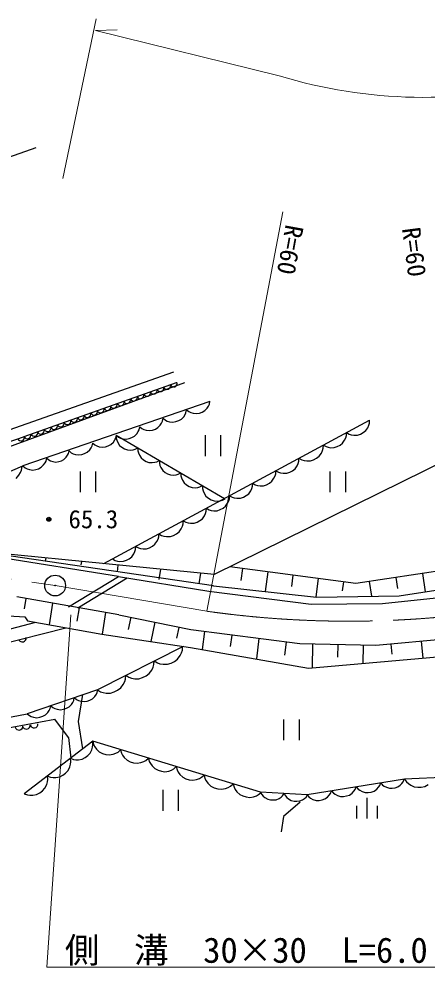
# Model space of a CAD drawing. Units: millimetres, scale not verified. Extents: x 40000 to 680000, y 20000 to 380000.
# Drawn here: x 446640 to 476115, y 264883 to 333340 of the extents above; entities that cross this region are included whole.
import ezdxf
from ezdxf.enums import TextEntityAlignment as Align

# ---------------------------------------------------------------- set-up
doc = ezdxf.new("R2010")
doc.units = ezdxf.units.MM
doc.header["$LTSCALE"] = 1000
doc.linetypes.add('CHAIN', pattern=[18.5, 12, -1.5, 3.5, -1.5])
for name, color, linetype, lineweight in [('M-BGD', 7, 'Continuous', 25), ('M-BMK', 2, 'CHAIN', 13), ('M-BMK-SRVR', 3, 'Continuous', 25), ('M-STR-HTXT', 7, 'Continuous', 13)]:
    doc.layers.add(name, color=color, linetype=linetype, lineweight=lineweight)
doc.styles.add('ＭＳ ゴシック', font='')
doc.styles.get('ＭＳ ゴシック').set_extended_font_data('MS Gothic')

msp = doc.modelspace()

# ---------------------------------------------------------------- linework, layer by layer
at = {"layer": 'M-BGD'}
for p, q in [((438454, 320774), (447892, 324062)), ((457804, 307848), (441143, 301961)), ((458586, 307078), (435693, 298692)), ((447017, 303195), (458024, 307086)), ((460416, 305725), (446932, 301063)), ((460232, 305237), (460330, 305388)), ((460330, 305388), (460395, 305526)), ((460395, 305526), (460435, 305732)), ((458540, 304623), (458638, 304774)), ((458638, 304774), (458703, 304912)), ((458703, 304912), (458743, 305118)), ((458743, 305118), (458906, 304986)), ((458906, 304986), (459045, 304921)), ((459045, 304921), (459217, 304869)), ((459217, 304869), (459457, 304841)), ((459457, 304841), (459672, 304881)), ((459672, 304881), (459875, 304954)), ((459875, 304954), (460066, 305062)), ((460066, 305062), (460232, 305237)), ((449912, 304164), (449914, 304164)), ((452759, 294010), (471957, 304368)), ((456682, 303834), (456848, 304009)), ((456848, 304009), (456946, 304160)), ((456946, 304160), (457011, 304298)), ((457011, 304298), (457051, 304504)), ((457051, 304504), (457214, 304372)), ((457214, 304372), (457352, 304307)), ((457352, 304307), (457525, 304255)), ((457525, 304255), (457765, 304227)), ((457765, 304227), (457980, 304267)), ((457980, 304267), (458183, 304340)), ((458183, 304340), (458374, 304448)), ((458374, 304448), (458540, 304623)), ((471835, 303828), (471915, 304000)), ((471915, 304000), (471961, 304155)), ((471961, 304155), (471971, 304376)), ((453630, 303075), (453677, 303280)), ((453667, 303276), (453670, 303067)), ((453667, 303276), (453830, 303144)), ((453667, 303276), (461494, 298724)), ((454990, 303220), (455156, 303395)), ((455156, 303395), (455254, 303546)), ((455254, 303546), (455319, 303684)), ((455319, 303684), (455359, 303890)), ((455359, 303890), (455522, 303758)), ((455522, 303758), (455660, 303693)), ((455660, 303693), (455833, 303641)), ((455833, 303641), (456072, 303613)), ((456072, 303613), (456288, 303653)), ((456288, 303653), (456491, 303726)), ((456491, 303726), (456682, 303834)), ((460082, 303283), (460082, 301783)), ((461222, 301783), (461222, 303283)), ((470289, 303253), (470299, 303474)), ((470299, 303474), (470490, 303361)), ((470490, 303361), (470644, 303315)), ((470644, 303315), (470832, 303287)), ((470832, 303287), (471087, 303295)), ((471087, 303295), (471306, 303369)), ((471306, 303369), (471506, 303478)), ((471506, 303478), (471689, 303619)), ((471689, 303619), (471835, 303828)), ((440785, 300990), (447029, 303198)), ((451920, 302513), (451967, 302718)), ((451967, 302718), (452126, 302580)), ((452126, 302580), (452262, 302512)), ((453093, 302519), (453287, 302621)), ((453287, 302621), (453458, 302791)), ((453458, 302791), (453561, 302939)), ((453561, 302939), (453630, 303075)), ((453670, 303067), (453709, 302919)), ((453709, 302919), (453779, 302753)), ((453779, 302753), (453912, 302551)), ((453830, 303144), (453968, 303079)), ((453968, 303079), (454140, 303027)), ((454140, 303027), (454380, 302999)), ((454380, 302999), (454596, 303039)), ((454596, 303039), (454799, 303113)), ((454799, 303113), (454990, 303220)), ((469834, 302575), (470017, 302717)), ((470017, 302717), (470163, 302926)), ((470163, 302926), (470243, 303098)), ((470243, 303098), (470289, 303253)), ((450148, 301834), (450213, 301962)), ((450213, 301962), (450257, 302156)), ((450257, 302156), (450415, 302018)), ((450415, 302018), (450552, 301950)), ((450552, 301950), (450722, 301892)), ((451178, 301890), (451383, 301957)), ((451383, 301957), (451577, 302059)), ((451577, 302059), (451748, 302229)), ((451748, 302229), (451851, 302377)), ((451851, 302377), (451920, 302513)), ((452262, 302512), (452432, 302454)), ((452432, 302454), (452671, 302419)), ((452671, 302419), (452888, 302452)), ((452888, 302452), (453093, 302519)), ((453912, 302551), (454080, 302411)), ((454080, 302411), (454267, 302303)), ((454267, 302303), (454472, 302225)), ((454472, 302225), (454713, 302210)), ((454713, 302210), (454891, 302231)), ((454891, 302231), (455039, 302270)), ((455039, 302270), (455223, 302371)), ((455223, 302371), (455226, 302161)), ((455226, 302161), (455265, 302014)), ((455265, 302014), (455335, 301848)), ((479535, 302503), (460745, 293227)), ((468330, 301775), (468484, 301995)), ((468484, 301995), (468568, 302176)), ((468568, 302176), (468616, 302339)), ((468616, 302339), (468627, 302572)), ((468627, 302572), (468818, 302459)), ((468818, 302459), (468972, 302413)), ((468972, 302413), (469160, 302384)), ((469160, 302384), (469415, 302392)), ((469415, 302392), (469633, 302467)), ((469633, 302467), (469834, 302575)), ((448423, 301136), (448526, 301284)), ((448526, 301284), (448595, 301420)), ((448595, 301420), (448642, 301625)), ((448642, 301625), (448792, 301495)), ((448792, 301495), (448920, 301430)), ((448920, 301430), (449081, 301376)), ((449081, 301376), (449307, 301343)), ((449307, 301343), (449511, 301374)), ((449511, 301374), (449705, 301438)), ((449705, 301438), (449888, 301534)), ((449888, 301534), (450050, 301694)), ((450050, 301694), (450148, 301834)), ((450722, 301892), (450961, 301857)), ((450961, 301857), (451178, 301890)), ((455335, 301848), (455467, 301646)), ((455467, 301646), (455636, 301506)), ((455636, 301506), (455823, 301398)), ((455823, 301398), (456028, 301320)), ((456028, 301320), (456269, 301305)), ((456269, 301305), (456447, 301326)), ((456447, 301326), (456595, 301365)), ((456595, 301365), (456779, 301466)), ((456779, 301466), (456782, 301256)), ((456782, 301256), (456821, 301109)), ((466731, 301074), (466811, 301246)), ((466811, 301246), (466857, 301401)), ((466857, 301401), (466867, 301622)), ((466867, 301622), (467067, 301503)), ((467067, 301503), (467230, 301455)), ((467230, 301455), (467428, 301425)), ((467428, 301425), (467696, 301433)), ((467696, 301433), (467926, 301512)), ((467926, 301512), (468137, 301626)), ((468137, 301626), (468330, 301775)), ((444671, 300095), (446932, 301063)), ((446641, 300388), (446756, 300588)), ((446756, 300588), (446829, 300769)), ((446829, 300769), (446865, 301035)), ((446932, 301063), (447090, 300926)), ((447090, 300926), (447227, 300857)), ((447227, 300857), (447397, 300799)), ((447397, 300799), (447636, 300764)), ((447636, 300764), (447853, 300797)), ((447853, 300797), (448058, 300865)), ((448058, 300865), (448252, 300966)), ((448252, 300966), (448423, 301136)), ((451059, 300664), (451059, 299164)), ((452199, 299164), (452199, 300664)), ((456821, 301109), (456891, 300943)), ((456891, 300943), (457023, 300741)), ((457023, 300741), (457192, 300601)), ((457192, 300601), (457379, 300493)), ((458151, 300460), (458335, 300561)), ((458335, 300561), (458338, 300351)), ((465185, 300499), (465195, 300720)), ((465195, 300720), (465385, 300607)), ((465385, 300607), (465540, 300561)), ((465540, 300561), (465728, 300533)), ((465728, 300533), (465982, 300541)), ((465982, 300541), (466201, 300615)), ((466201, 300615), (466402, 300724)), ((466402, 300724), (466584, 300865)), ((466584, 300865), (466731, 301074)), ((469104, 300664), (469104, 299164)), ((470244, 299164), (470244, 300664)), ((446442, 300153), (446641, 300388)), ((457379, 300493), (457584, 300415)), ((457584, 300415), (457825, 300400)), ((457825, 300400), (458003, 300421)), ((458003, 300421), (458151, 300460)), ((458338, 300351), (458377, 300204)), ((458377, 300204), (458447, 300038)), ((458447, 300038), (458579, 299836)), ((464730, 299821), (464912, 299963)), ((464912, 299963), (465059, 300172)), ((465059, 300172), (465138, 300344)), ((465138, 300344), (465185, 300499)), ((458579, 299836), (458748, 299696)), ((458748, 299696), (458935, 299588)), ((458935, 299588), (459139, 299510)), ((459139, 299510), (459380, 299495)), ((459380, 299495), (459559, 299516)), ((459559, 299516), (459707, 299555)), ((459707, 299555), (459891, 299656)), ((459891, 299656), (459894, 299435)), ((459894, 299435), (459935, 299279)), ((459935, 299279), (460009, 299104)), ((463240, 299061), (463387, 299270)), ((463387, 299270), (463466, 299442)), ((463466, 299442), (463512, 299597)), ((463512, 299597), (463523, 299818)), ((463523, 299818), (463713, 299705)), ((463713, 299705), (463868, 299659)), ((463868, 299659), (464055, 299630)), ((464055, 299630), (464310, 299638)), ((464310, 299638), (464529, 299713)), ((464529, 299713), (464730, 299821)), ((460009, 299104), (460149, 298891)), ((460149, 298891), (460327, 298743)), ((460327, 298743), (460524, 298629)), ((460524, 298629), (460740, 298547)), ((460740, 298547), (460994, 298531)), ((460994, 298531), (461183, 298553)), ((461183, 298553), (461339, 298594)), ((461339, 298594), (461533, 298701)), ((461714, 298367), (461794, 298540)), ((461794, 298540), (461840, 298694)), ((461840, 298694), (461850, 298916)), ((461850, 298916), (462041, 298803)), ((462041, 298803), (462195, 298756)), ((462195, 298756), (462383, 298728)), ((462383, 298728), (462638, 298736)), ((462638, 298736), (462857, 298811)), ((462857, 298811), (463057, 298919)), ((463057, 298919), (463240, 299061)), ((460122, 297638), (460168, 297792)), ((460168, 297792), (460178, 298014)), ((460178, 298014), (460369, 297900)), ((460369, 297900), (460523, 297854)), ((460523, 297854), (460711, 297826)), ((460711, 297826), (460966, 297834)), ((460966, 297834), (461185, 297909)), ((461185, 297909), (461385, 298017)), ((461385, 298017), (461568, 298159)), ((461568, 298159), (461714, 298367)), ((458495, 296878), (458506, 297111)), ((458506, 297111), (458697, 296998)), ((459513, 297007), (459713, 297115)), ((459713, 297115), (459896, 297257)), ((459896, 297257), (460042, 297465)), ((460042, 297465), (460122, 297638)), ((458209, 296315), (458363, 296534)), ((458363, 296534), (458447, 296716)), ((458447, 296716), (458495, 296878)), ((458697, 296998), (458851, 296952)), ((458851, 296952), (459039, 296924)), ((459039, 296924), (459294, 296932)), ((459294, 296932), (459513, 297007)), ((456610, 295613), (456690, 295786)), ((456690, 295786), (456736, 295940)), ((456736, 295940), (456746, 296162)), ((456746, 296162), (456947, 296043)), ((456947, 296043), (457109, 295994)), ((457109, 295994), (457307, 295964)), ((457307, 295964), (457575, 295973)), ((457575, 295973), (457805, 296052)), ((457805, 296052), (458017, 296166)), ((458017, 296166), (458209, 296315)), ((455064, 295038), (455074, 295260)), ((455074, 295260), (455264, 295146)), ((455264, 295146), (455419, 295100)), ((455419, 295100), (455607, 295072)), ((455607, 295072), (455862, 295080)), ((455862, 295080), (456080, 295155)), ((456080, 295155), (456281, 295263)), ((456281, 295263), (456463, 295405)), ((456463, 295405), (456610, 295613)), ((453836, 293073), (443534, 294722)), ((460745, 293227), (443550, 294913)), ((460699, 292406), (443550, 294913)), ((448582, 294420), (448540, 294184)), ((454609, 294361), (454791, 294503)), ((454791, 294503), (454938, 294711)), ((454938, 294711), (455018, 294884)), ((455018, 294884), (455064, 295038)), ((486350, 294906), (470983, 292579)), ((474091, 291685), (494606, 294821)), ((451147, 294168), (451108, 293927)), ((453402, 294357), (453592, 294244)), ((453592, 294244), (453747, 294198)), ((453779, 293910), (453730, 293425)), ((453747, 294198), (453935, 294170)), ((453935, 294170), (454189, 294178)), ((454189, 294178), (454408, 294253)), ((454408, 294253), (454609, 294361)), ((470983, 292579), (461876, 293786)), ((450209, 290902), (453836, 293073)), ((453836, 293073), (460346, 292033)), ((456861, 293608), (456749, 292857)), ((459741, 293326), (459631, 292563)), ((462787, 293665), (462671, 292786)), ((464608, 293424), (464420, 292002)), ((466430, 293183), (466320, 292355)), ((473864, 293015), (473985, 292217)), ((475785, 293306), (475987, 291975)), ((454462, 292973), (450901, 290793)), ((460568, 292427), (460699, 292406)), ((460699, 292406), (468128, 291598)), ((468251, 292941), (468074, 291604)), ((470072, 292700), (469987, 292055)), ((471943, 292724), (472105, 291656)), ((460346, 292033), (467734, 291076)), ((468128, 291598), (474091, 291685)), ((472908, 291136), (479627, 291849)), ((453862, 290323), (446495, 291613)), ((447143, 291499), (447025, 290758)), ((449062, 291163), (448815, 289599)), ((467734, 291076), (472908, 291136)), ((443025, 290398), (447067, 290170)), ((450982, 290827), (450830, 289868)), ((452902, 290491), (452653, 288919)), ((459054, 289226), (453846, 290299)), ((447839, 289772), (442443, 288347)), ((447067, 290170), (447262, 289875)), ((447262, 289875), (452633, 288922)), ((454728, 290140), (454539, 289248)), ((456458, 289774), (456166, 288390)), ((442517, 287479), (450020, 289386)), ((452633, 288922), (459041, 287956)), ((458189, 289408), (458026, 288639)), ((466929, 288227), (459054, 289226)), ((460039, 289101), (459875, 287810)), ((462007, 288851), (461902, 288021)), ((463976, 288601), (463789, 287127)), ((465945, 288351), (465826, 287411)), ((472423, 288104), (466929, 288227)), ((467845, 288206), (467807, 286491)), ((478957, 288712), (472423, 288104)), ((473512, 288206), (473579, 287481)), ((475690, 288408), (475803, 287189)), ((458489, 288039), (452308, 284908)), ((458281, 287367), (458383, 287573)), ((458383, 287573), (458444, 287758)), ((458444, 287758), (458463, 288026)), ((459041, 287956), (467556, 286469)), ((469676, 288166), (469656, 287257)), ((471507, 288125), (471478, 286811)), ((456392, 286719), (456411, 286987)), ((456411, 286987), (456638, 286844)), ((456638, 286844), (456824, 286783)), ((457626, 286828), (457872, 286953)), ((457872, 286953), (458097, 287119)), ((458097, 287119), (458281, 287367)), ((467556, 286469), (477900, 287372)), ((456046, 286080), (456230, 286327)), ((456230, 286327), (456331, 286534)), ((456331, 286534), (456392, 286719)), ((456824, 286783), (457050, 286743)), ((457050, 286743), (457359, 286745)), ((457359, 286745), (457626, 286828)), ((454178, 285288), (454280, 285494)), ((454280, 285494), (454340, 285680)), ((454340, 285680), (454359, 285947)), ((454359, 285947), (454587, 285804)), ((454587, 285804), (454772, 285744)), ((454772, 285744), (454998, 285704)), ((454998, 285704), (455307, 285705)), ((455307, 285705), (455574, 285789)), ((455574, 285789), (455820, 285914)), ((455820, 285914), (456046, 286080)), ((452308, 284908), (447231, 283173)), ((452297, 284714), (452341, 284919)), ((452308, 284908), (452535, 284765)), ((453522, 284750), (453769, 284874)), ((453769, 284874), (453994, 285040)), ((453994, 285040), (454178, 285288)), ((450527, 283995), (450594, 284132)), ((450594, 284132), (450638, 284337)), ((450638, 284337), (450798, 284202)), ((450798, 284202), (450935, 284135)), ((450935, 284135), (451107, 284079)), ((450943, 282619), (451265, 284552)), ((451562, 284082), (451766, 284152)), ((451766, 284152), (451959, 284256)), ((451959, 284256), (452129, 284428)), ((452129, 284428), (452230, 284577)), ((452230, 284577), (452297, 284714)), ((452535, 284765), (452720, 284704)), ((452720, 284704), (452947, 284664)), ((452947, 284664), (453255, 284666)), ((453255, 284666), (453522, 284750)), ((448722, 283264), (448823, 283413)), ((448823, 283413), (448891, 283550)), ((448891, 283550), (448935, 283755)), ((448935, 283755), (449095, 283620)), ((449095, 283620), (449232, 283552)), ((449232, 283552), (449403, 283497)), ((449403, 283497), (449643, 283464)), ((449643, 283464), (449859, 283500)), ((449859, 283500), (450063, 283570)), ((450063, 283570), (450256, 283674)), ((450256, 283674), (450425, 283846)), ((450425, 283846), (450527, 283995)), ((451107, 284079), (451346, 284047)), ((451346, 284047), (451562, 284082)), ((444204, 282594), (447222, 283171)), ((444708, 281940), (449225, 282775)), ((447231, 283173), (447392, 283038)), ((447392, 283038), (447529, 282970)), ((447455, 283216), (447455, 283216)), ((447529, 282970), (447700, 282915)), ((447700, 282915), (447939, 282882)), ((447939, 282882), (448155, 282918)), ((448155, 282918), (448360, 282988)), ((448360, 282988), (448553, 283092)), ((448553, 283092), (448722, 283264)), ((450221, 281467), (449225, 282775)), ((465757, 282764), (465757, 281264)), ((466897, 281264), (466897, 282764)), ((451262, 280641), (450943, 282619)), ((450221, 281467), (450393, 279976)), ((451972, 281185), (447028, 277400)), ((451901, 280576), (451955, 280769)), ((451977, 280937), (451951, 281169)), ((451955, 280769), (451977, 280937)), ((451972, 281185), (452032, 280947)), ((464092, 277507), (451972, 281185)), ((452032, 280947), (452116, 280790)), ((452116, 280790), (452240, 280621)), ((451212, 279897), (451427, 280011)), ((451427, 280011), (451617, 280157)), ((451617, 280157), (451783, 280335)), ((451783, 280335), (451901, 280576)), ((452240, 280621), (452444, 280427)), ((452444, 280427), (452673, 280313)), ((452673, 280313), (452914, 280240)), ((452914, 280240), (453168, 280207)), ((453168, 280207), (453445, 280255)), ((453445, 280255), (453643, 280326)), ((453643, 280326), (453800, 280410)), ((453800, 280410), (453982, 280575)), ((453982, 280575), (454041, 280337)), ((454041, 280337), (454125, 280180)), ((454125, 280180), (454249, 280011)), ((454249, 280011), (454454, 279817)), ((450187, 279078), (450310, 279331)), ((450310, 279331), (450367, 279533)), ((450391, 279710), (450363, 279953)), ((450363, 279953), (450580, 279867)), ((450367, 279533), (450391, 279710)), ((450580, 279867), (450748, 279845)), ((450748, 279845), (450948, 279847)), ((450948, 279847), (451212, 279897)), ((454454, 279817), (454683, 279704)), ((454683, 279704), (454924, 279630)), ((454924, 279630), (455177, 279597)), ((455177, 279597), (455455, 279645)), ((455455, 279645), (455652, 279717)), ((455652, 279717), (455809, 279801)), ((455809, 279801), (455991, 279965)), ((455991, 279965), (456051, 279727)), ((456051, 279727), (456135, 279570)), ((456135, 279570), (456259, 279401)), ((456259, 279401), (456463, 279207)), ((457819, 279191), (458001, 279355)), ((458001, 279355), (458060, 279118)), ((448723, 278433), (448695, 278677)), ((448695, 278677), (448923, 278586)), ((449586, 278618), (449812, 278738)), ((449812, 278738), (450012, 278891)), ((450012, 278891), (450187, 279078)), ((456463, 279207), (456692, 279094)), ((456692, 279094), (456933, 279021)), ((456933, 279021), (457187, 278988)), ((457187, 278988), (457464, 279035)), ((457464, 279035), (457662, 279107)), ((457662, 279107), (457819, 279191)), ((458060, 279118), (458144, 278960)), ((458144, 278960), (458268, 278791)), ((458268, 278791), (458473, 278597)), ((459828, 278581), (460010, 278745)), ((460010, 278745), (460072, 278496)), ((478680, 278636), (474499, 278453)), ((448519, 277801), (448643, 278054)), ((448643, 278054), (448700, 278257)), ((448700, 278257), (448723, 278433)), ((448923, 278586), (449100, 278563)), ((449100, 278563), (449310, 278565)), ((449310, 278565), (449586, 278618)), ((458473, 278597), (458702, 278484)), ((458702, 278484), (458943, 278411)), ((458943, 278411), (459196, 278378)), ((459196, 278378), (459474, 278425)), ((459474, 278425), (459671, 278497)), ((459671, 278497), (459828, 278581)), ((460072, 278496), (460160, 278332)), ((460160, 278332), (460291, 278154)), ((460291, 278154), (460505, 277951)), ((460505, 277951), (460745, 277833)), ((461925, 277934), (462115, 278106)), ((462115, 278106), (462175, 277869)), ((474499, 278453), (467449, 277324)), ((472613, 277859), (472702, 277983)), ((472702, 277983), (472781, 278178)), ((472781, 278178), (472908, 278026)), ((472908, 278026), (473025, 277941)), ((473025, 277941), (473176, 277862)), ((473997, 277890), (474183, 278023)), ((474183, 278023), (474301, 278146)), ((474301, 278146), (474385, 278263)), ((474385, 278263), (474459, 278447)), ((474499, 278453), (474634, 278249)), ((474634, 278249), (474765, 278128)), ((474765, 278128), (474938, 278010)), ((474938, 278010), (475196, 277895)), ((475951, 277928), (476197, 278065)), ((447028, 277400), (447256, 277310)), ((447256, 277310), (447432, 277287)), ((447432, 277287), (447642, 277289)), ((447642, 277289), (447919, 277342)), ((447919, 277342), (448145, 277462)), ((448145, 277462), (448345, 277615)), ((448345, 277615), (448519, 277801)), ((457026, 277671), (457026, 276171)), ((458166, 276171), (458166, 277671)), ((460745, 277833), (460997, 277756)), ((460997, 277756), (461263, 277721)), ((461263, 277721), (461554, 277771)), ((461554, 277771), (461760, 277846)), ((461760, 277846), (461925, 277934)), ((462175, 277869), (462259, 277712)), ((462259, 277712), (462383, 277542)), ((462383, 277542), (462588, 277349)), ((462588, 277349), (462816, 277235)), ((463786, 277248), (463943, 277332)), ((463943, 277332), (464125, 277497)), ((464092, 277507), (464184, 277331)), ((467449, 277324), (464092, 277507)), ((464184, 277331), (464280, 277224)), ((465678, 277250), (465789, 277414)), ((465789, 277414), (465882, 277239)), ((467375, 277157), (467486, 277322)), ((467449, 277324), (467584, 277163)), ((468933, 277160), (469058, 277290)), ((469058, 277290), (469148, 277413)), ((469148, 277413), (469226, 277608)), ((469226, 277608), (469361, 277448)), ((469361, 277448), (469485, 277358)), ((469485, 277358), (469644, 277274)), ((469644, 277274), (469874, 277202)), ((470307, 277234), (470514, 277304)), ((470514, 277304), (470710, 277445)), ((470710, 277445), (470836, 277574)), ((470836, 277574), (470925, 277698)), ((470925, 277698), (471003, 277893)), ((471003, 277893), (471138, 277732)), ((471138, 277732), (471262, 277643)), ((471262, 277643), (471421, 277559)), ((471421, 277559), (471652, 277486)), ((471652, 277486), (471871, 277485)), ((471871, 277485), (472084, 277519)), ((472084, 277519), (472292, 277589)), ((472292, 277589), (472488, 277730)), ((472488, 277730), (472613, 277859)), ((473176, 277862), (473393, 277794)), ((473393, 277794), (473600, 277792)), ((473600, 277792), (473801, 277825)), ((473801, 277825), (473997, 277890)), ((475196, 277895), (475449, 277864)), ((475449, 277864), (475701, 277875)), ((475701, 277875), (475951, 277928)), ((462816, 277235), (463058, 277162)), ((463058, 277162), (463311, 277129)), ((463311, 277129), (463589, 277176)), ((463589, 277176), (463786, 277248)), ((464280, 277224), (464411, 277115)), ((464411, 277115), (464609, 277002)), ((464609, 277002), (464811, 276957)), ((464811, 276957), (465014, 276946)), ((465014, 276946), (465220, 276968)), ((465220, 276968), (465429, 277059)), ((465429, 277059), (465570, 277154)), ((465570, 277154), (465678, 277250)), ((466951, 276799), (465759, 275749)), ((465882, 277239), (465978, 277131)), ((465978, 277131), (466108, 277022)), ((466108, 277022), (466306, 276909)), ((466306, 276909), (466508, 276864)), ((466508, 276864), (466712, 276853)), ((466712, 276853), (466917, 276876)), ((466917, 276876), (467127, 276967)), ((467127, 276967), (467268, 277061)), ((467268, 277061), (467375, 277157)), ((467584, 277163), (467707, 277073)), ((467707, 277073), (467867, 276990)), ((467867, 276990), (468097, 276917)), ((468097, 276917), (468316, 276916)), ((468316, 276916), (468529, 276950)), ((468529, 276950), (468737, 277020)), ((468737, 277020), (468933, 277160)), ((469874, 277202), (470093, 277200)), ((470093, 277200), (470307, 277234)), ((471769, 277111), (471769, 275611)), ((471019, 276511), (471019, 275611)), ((472519, 276511), (472519, 275611)), ((465759, 275749), (465568, 274653))]:
    msp.add_line(p, q, dxfattribs=at)
for radius in [150, 90, 30]:
    msp.add_circle((448800, 297216), radius, dxfattribs=at)
for centre, radius, start, end in [((456853, 306686), 254, 200.43994, 18.51856), ((457322, 306847), 254, 200.43994, 18.51856), ((457811, 307024), 254, 200.43994, 18.51856), ((454937, 306008), 254, 200.43994, 18.51856), ((455406, 306170), 254, 200.43994, 18.51856), ((455895, 306347), 254, 200.43994, 18.51856), ((456364, 306509), 254, 200.43994, 18.51856), ((453022, 305331), 254, 200.43994, 18.51856), ((453491, 305493), 254, 200.43994, 18.51856), ((453980, 305669), 254, 200.43994, 18.51856), ((454448, 305831), 254, 200.43994, 18.51856), ((451107, 304653), 254, 200.43994, 18.51856), ((451575, 304815), 254, 200.43994, 18.51856), ((452064, 304992), 254, 200.43994, 18.51856), ((452533, 305154), 254, 200.43994, 18.51856), ((449170, 303962), 254, 200.43994, 18.51856), ((449660, 304138), 254, 200.43994, 18.51856), ((450128, 304300), 254, 200.43994, 18.51856), ((450618, 304476), 254, 200.43994, 18.51856), ((447255, 303284), 254, 200.43994, 18.51856), ((447744, 303461), 254, 200.43994, 18.51856), ((448213, 303623), 254, 200.43994, 18.51856), ((448702, 303800), 254, 200.43994, 18.51856), ((446786, 303122), 254, 200.43994, 18.51856), ((446894, 288617), 265, 197.44574, 11.03015), ((446645, 282274), 280, 194.78168, 2.48157), ((447179, 282346), 280, 194.78168, 2.48157), ((447733, 282432), 280, 194.78168, 2.48157)]:
    msp.add_arc(centre, radius, start, end, dxfattribs=at)
at = {"layer": 'M-BMK'}
for p, q in [((397603, 300029), (449254, 292429)), ((449254, 292429), (460214, 290573))]:
    msp.add_line(p, q, dxfattribs=at)
msp.add_arc((470470, 363405), 73551, 261.98474, 277.49237, dxfattribs=at)
at = {"layer": 'M-BMK-SRVR'}
for radius in [750, 30]:
    msp.add_circle((449254, 292429), radius, dxfattribs=at)
at = {"layer": 'M-STR-HTXT'}
for p, q in [((449806, 321812), (452215, 333340)), ((452180, 332503), (453737, 332552)), ((465432, 329236), (452180, 332503)), ((460214, 290573), (465709, 319413)), ((448653, 264883), (450387, 290307)), ((448653, 264883), (483965, 264883))]:
    msp.add_line(p, q, dxfattribs=at)
msp.add_arc((475890, 363604), 35924, 253.07634, 284.66228, dxfattribs=at)

# ---------------------------------------------------------------- texts
at = {"layer": 'M-BGD', "style": 'ＭＳ ゴシック'}
msp.add_text('65.3', height=1320, dxfattribs=at).set_placement((450216, 296168), align=Align.BOTTOM_LEFT)
at = {"layer": 'M-STR-HTXT', "style": 'ＭＳ ゴシック'}
for rotation, p in [(259.7, (465521, 318624)), (277.4, (473911, 318161))]:
    msp.add_text('R=60', height=1320, rotation=rotation, dxfattribs=at).set_placement(p, align=Align.BOTTOM_LEFT)
msp.add_text('側  溝\u300030×30\u3000L=6.0', height=1833, dxfattribs=at).set_placement((449955, 264638), align=Align.BOTTOM_LEFT)

doc.saveas('drawing.dxf')
